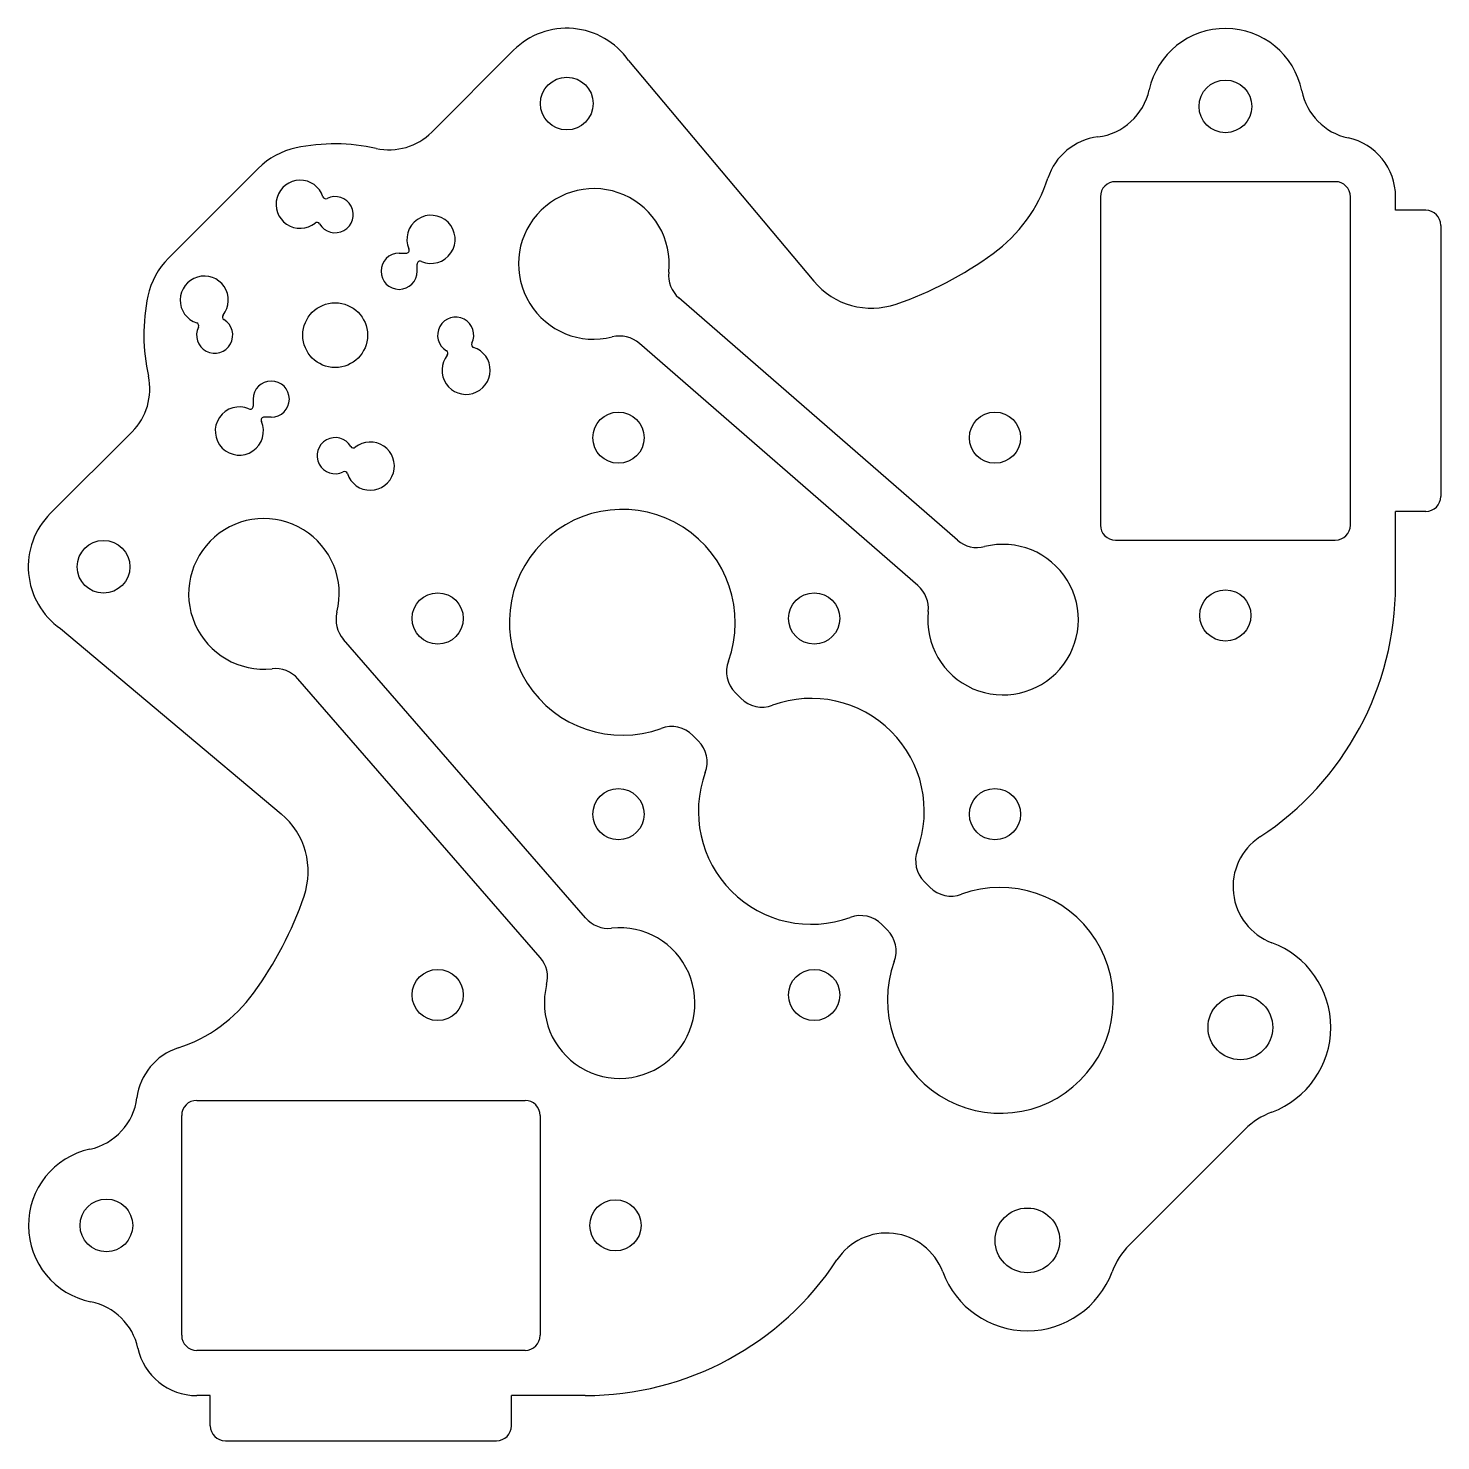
# Model space of a CAD drawing. Header units: millimetres. Extents: x -41.7 to 52.1, y -52.1 to 41.7.
import ezdxf

# ---------------------------------------------------------------- set-up
doc = ezdxf.new("R2010")
doc.units = ezdxf.units.MM

msp = doc.modelspace()

# ---------------------------------------------------------------- linework, layer by layer
at = {"color": 7, "linetype": 'Continuous', "lineweight": 25}
for p, q in [((-14.896, 34.79), (-9.464, 40.223)), ((-1.832, 39.555), (10.476, 24.886)), ((-32.38, 26.42), (-26.42, 32.38)), ((45.1, 31.5), (30.5, 31.5)), ((29.5, 30.5), (29.5, 8.7)), ((46.1, 8.7), (46.1, 30.5)), ((49.1, 29.6), (49.1, 30.5)), ((51.1, 29.6), (49.1, 29.6)), ((52.1, 28.6), (52.1, 10.6)), ((-17.065, 26.75), (-16.593, 26.75)), ((-15.865, 25.55), (-15.865, 26.022)), ((20.014, 7.697), (1.515, 23.778)), ((17.389, 4.678), (-1.109, 20.759)), ((-26.75, 17.065), (-26.75, 16.593)), ((-25.55, 15.865), (-26.022, 15.865)), ((-40.223, 9.464), (-34.79, 14.896)), ((49.1, 4.7), (49.1, 9.6)), ((51.1, 9.6), (49.1, 9.6)), ((30.5, 7.7), (45.1, 7.7)), ((-39.555, 1.832), (-24.886, -10.476)), ((-4.678, -17.389), (-20.759, 1.109)), ((-7.697, -20.014), (-23.778, -1.515)), ((5.63, -2.802), (5.265, -2.437)), ((2.437, -5.265), (2.802, -5.63)), ((18.181, -15.353), (17.816, -14.988)), ((14.988, -17.816), (15.353, -18.181)), ((-30.5, -29.5), (-8.7, -29.5)), ((-31.5, -45.1), (-31.5, -30.5)), ((-7.7, -30.5), (-7.7, -45.1)), ((31.43, -39.092), (39.092, -31.43)), ((-8.7, -46.1), (-30.5, -46.1)), ((-29.6, -49.1), (-30.5, -49.1)), ((-29.6, -51.1), (-29.6, -49.1)), ((-9.6, -51.1), (-9.6, -49.1)), ((-4.7, -49.1), (-9.6, -49.1)), ((-28.6, -52.1), (-10.6, -52.1))]:
    msp.add_line(p, q, dxfattribs=at)
for centre, radius in [((-5.928, 36.687), 1.75), ((37.8, 36.5), 1.75), ((-21.308, 21.308), 2.15), ((-2.5, 14.5), 1.7), ((22.5, 14.5), 1.7), ((-36.687, 5.928), 1.75), ((-14.5, 2.5), 1.7), ((10.5, 2.5), 1.7), ((37.8, 2.7), 1.7), ((-2.5, -10.5), 1.7), ((22.5, -10.5), 1.7), ((-14.5, -22.5), 1.7), ((10.5, -22.5), 1.7), ((38.796, -24.654), 2.15), ((-36.5, -37.8), 1.75), ((-2.7, -37.8), 1.7), ((24.654, -38.796), 2.15)]:
    msp.add_circle(centre, radius, dxfattribs=at)
for centre, radius, start, end in [((-5.928, 36.687), 5, 35, 135), ((37.8, 36.5), 5.175, 11.43389, 167.80199), ((28.832, 38.439), 4, 277.10361, 347.80199), ((46.793, 38.319), 4, 191.43389, 257.78303), ((-17.724, 37.619), 4, 257.6103, 315), ((-21.308, 21.308), 12.7, 77.6103, 101.81554), ((29.821, 30.5), 4, 97.10361, 162.01972), ((45.1, 30.5), 4, 0, 77.78303), ((-22.884, 28.844), 5, 101.81554, 135), ((-23.637, 30.001), 1.6, 18.1994, 308.64955), ((-4.133, 26.037), 5, 353.8499, 284.1501), ((16.505, 34.822), 10, 305.96732, 342.01972), ((30.5, 30.5), 1, 90, 180), ((45.1, 30.5), 1, 0, 90), ((-21.308, 29.308), 1.2, 210.58929, 116.25966), ((-21.927, 30.563), 0.2, 198.1994, 296.25966), ((-14.944, 27.672), 1.6, 246.37596, 203.62404), ((51.1, 28.6), 1, 0, 90), ((-22.513, 28.595), 0.2, 30.58929, 128.64955), ((-28.844, 22.884), 5, 135, 168.18446), ((-17.065, 25.55), 1.2, 90, 0), ((-16.593, 26.95), 0.2, 270, 23.62404), ((7.876, 46.713), 24.693, 289.05983, 305.96732), ((-15.665, 26.022), 0.2, 66.37596, 180), ((2.827, 25.287), 2, 173.8499, 229), ((-30.001, 23.637), 1.6, 321.35045, 251.8006), ((14.307, 28.1), 5, 220, 289.05983), ((-21.308, 21.308), 12.7, 168.18446, 192.3897), ((-28.595, 22.513), 0.2, 141.35045, 239.41071), ((-29.308, 21.308), 1.2, 153.74034, 59.41071), ((-30.563, 21.927), 0.2, 333.74034, 71.8006), ((-13.308, 21.308), 1.2, 333.74034, 239.41071), ((-12.052, 20.688), 0.2, 153.74034, 251.8006), ((-2.421, 19.249), 2, 49, 104.1501), ((-12.614, 18.978), 1.6, 141.35045, 71.8006), ((-14.02, 20.102), 0.2, 321.35045, 59.41071), ((-37.619, 17.724), 4, 315, 12.3897), ((-25.55, 17.065), 1.2, 270, 180), ((-27.672, 14.944), 1.6, 66.37596, 23.62404), ((-26.95, 16.593), 0.2, 246.37596, 360), ((-26.022, 15.665), 0.2, 90, 203.62404), ((-21.308, 13.308), 1.2, 30.58929, 296.25966), ((-18.978, 12.614), 1.6, 198.1994, 128.64955), ((-20.102, 14.02), 0.2, 210.58929, 308.64955), ((-20.688, 12.052), 0.2, 18.1994, 116.25966), ((51.1, 10.6), 1, 270, 0), ((-36.687, 5.928), 5, 135, 235), ((-2.242, 2.242), 7.5, 339.90106, 290.09894), ((-26.037, 4.133), 5, 345.8499, 276.1501), ((30.5, 8.7), 1, 180, 270), ((45.1, 8.7), 1, 270, 0), ((21.326, 9.206), 2, 229, 284.1501), ((23.037, 2.419), 5, 173.8499, 104.1501), ((29.1, 4.7), 20, 303.33016, 0), ((16.077, 3.169), 2, 353.8499, 49), ((-19.249, 2.421), 2, 165.8499, 221), ((-25.287, -2.827), 2, 41, 96.1501), ((6.679, -1.022), 2, 159.90106, 225), ((7.044, -1.388), 2, 225, 290.09894), ((10.309, -10.309), 7.5, 339.90106, 110.09894), ((1.022, -6.679), 2, 45, 110.09894), ((1.388, -7.044), 2, 339.90106, 45), ((10.309, -10.309), 7.5, 159.90106, 290.09894), ((-28.1, -14.307), 5, 340.94017, 50), ((42.265, -15.318), 3.959, 123.33016, 249.61998), ((19.23, -13.574), 2, 159.90106, 225), ((-46.713, -7.876), 24.693, 324.03268, 340.94017), ((22.86, -22.86), 7.5, 159.90106, 110.09894), ((19.596, -13.939), 2, 225, 290.09894), ((-3.169, -16.077), 2, 221, 276.1501), ((13.574, -19.23), 2, 45, 110.09894), ((-2.419, -23.037), 5, 165.8499, 96.1501), ((13.939, -19.596), 2, 339.90106, 45), ((38.796, -24.654), 6, 290.38002, 69.61998), ((-9.206, -21.326), 2, 345.8499, 41), ((-34.822, -16.505), 10, 287.98028, 324.03268), ((-30.5, -29.821), 4, 107.98028, 172.89639), ((-38.439, -28.832), 4, 282.19801, 352.89639), ((-30.5, -30.5), 1, 90, 180), ((-8.7, -30.5), 1, 0, 90), ((42.627, -34.966), 5, 110.38002, 135), ((-36.5, -37.8), 5.175, 102.19801, 258.56611), ((15.318, -42.265), 3.959, 20.38002, 146.66984), ((34.966, -42.627), 5, 135, 159.61998), ((-4.7, -29.1), 20, 270, 326.66984), ((24.654, -38.796), 6, 200.38002, 339.61998), ((-38.319, -46.793), 4, 12.21697, 78.56611), ((-30.5, -45.1), 4, 192.21697, 270), ((-30.5, -45.1), 1, 180, 270), ((-8.7, -45.1), 1, 270, 0), ((-28.6, -51.1), 1, 180, 270), ((-10.6, -51.1), 1, 270, 0)]:
    msp.add_arc(centre, radius, start, end, dxfattribs=at)

doc.saveas('drawing.dxf')
